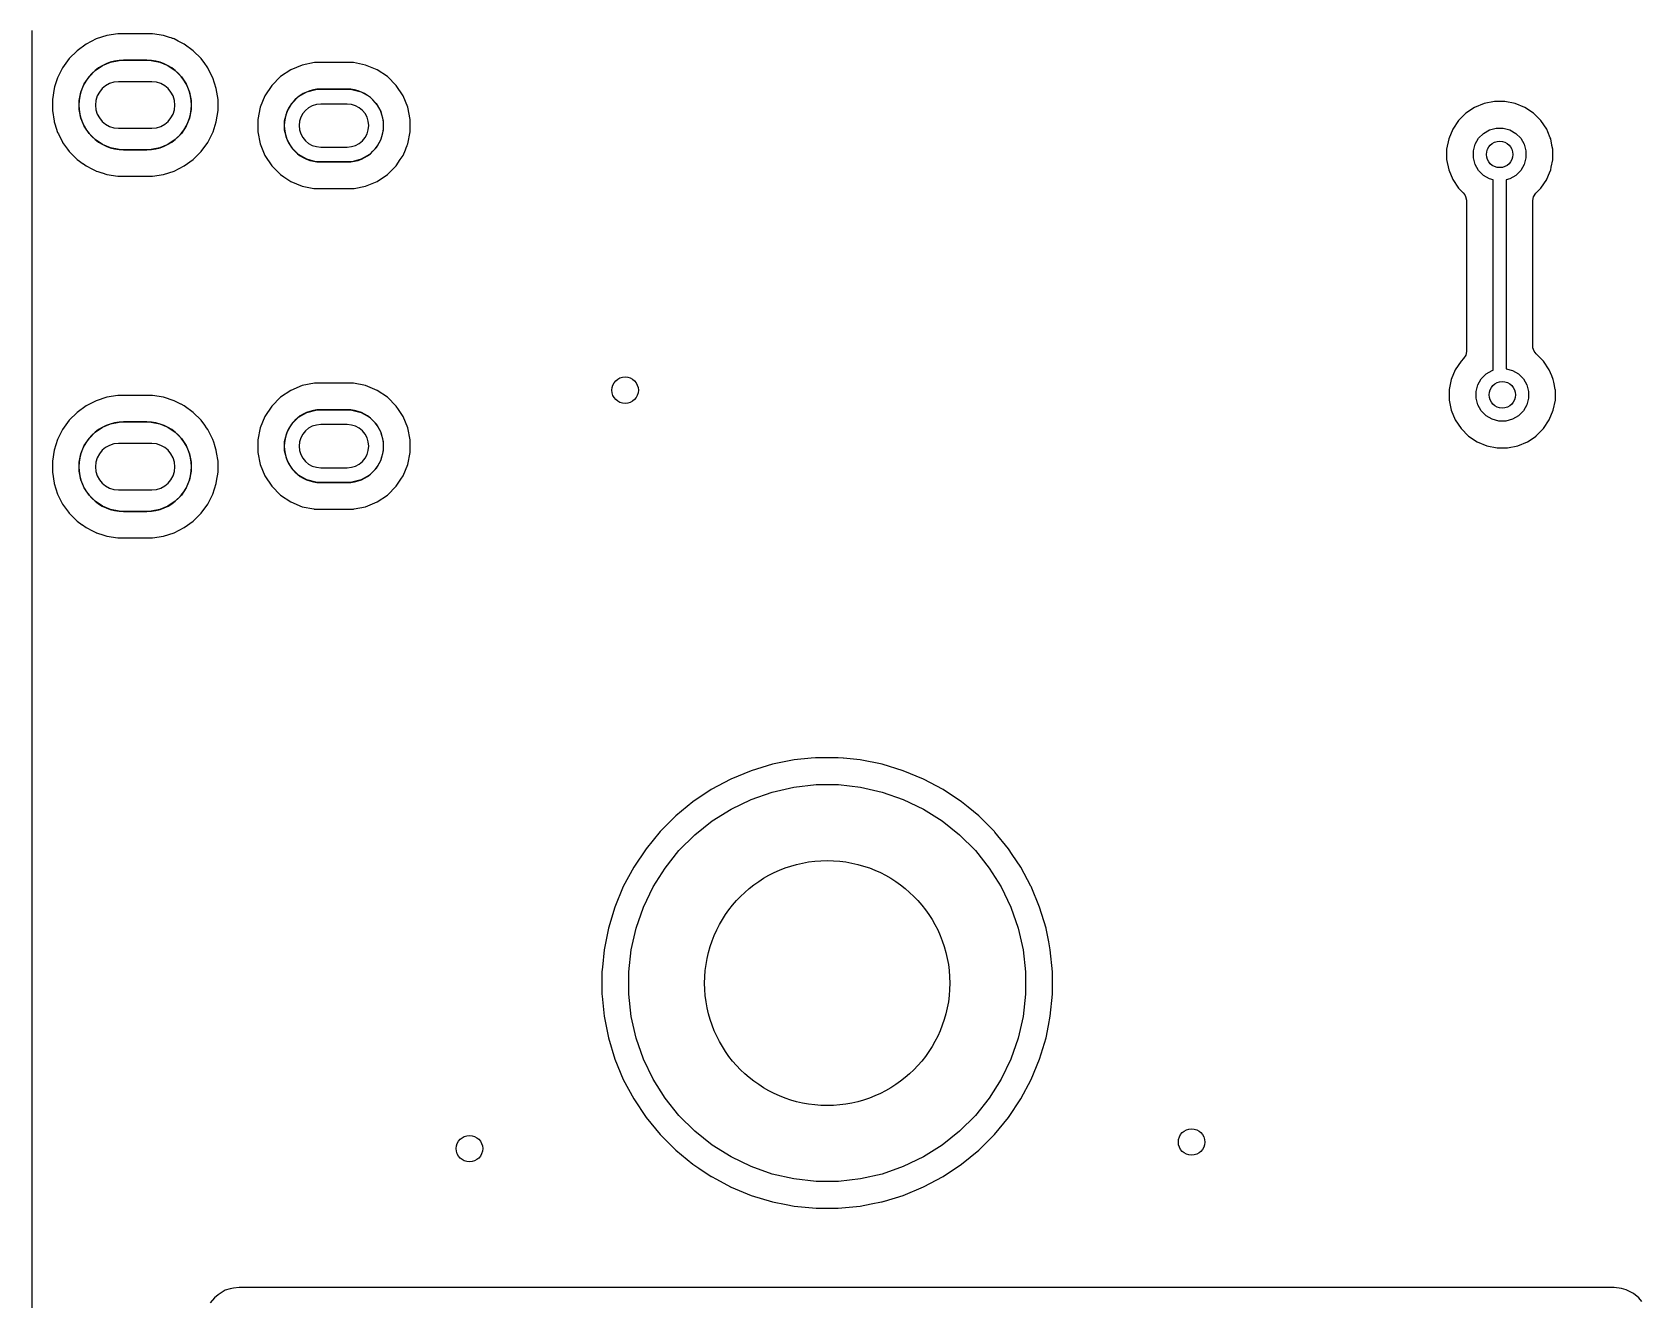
# Model space of a CAD drawing. Header units: inches. Extents: x 0.71 to 7.56, y -5.16 to -0.79.
# Drawn here: x 0.709 to 1.665, y -2.826 to -2.073 of the extents above; entities that cross this region are included whole.
import ezdxf

# ---------------------------------------------------------------- set-up
doc = ezdxf.new("R2010")
doc.units = ezdxf.units.IN
doc.header["$MEASUREMENT"] = 0
doc.layers.add('BLACK', color=250, linetype='CONTINUOUS')

msp = doc.modelspace()

# ---------------------------------------------------------------- linework, layer by layer
at = {"layer": 'BLACK', "linetype": 'CONTINUOUS'}
for p, q in [((0.70868, -2.11261), (0.70868, -2.0717)), ((0.75308, -2.07464), (0.74674, -2.0767)), ((0.75966, -2.0736), (0.75308, -2.07464)), ((0.75308, -2.07464), (0.75308, -2.07464)), ((0.75308, -2.07464), (0.75308, -2.07464)), ((0.7801, -2.0736), (0.75966, -2.0736)), ((0.75966, -2.0736), (0.75966, -2.0736)), ((0.75966, -2.0736), (0.75966, -2.0736)), ((0.78669, -2.07464), (0.7801, -2.0736)), ((0.7801, -2.0736), (0.7801, -2.0736)), ((0.7801, -2.0736), (0.7801, -2.0736)), ((0.7902, -2.07579), (0.78669, -2.07464)), ((0.73541, -2.08365), (0.7307, -2.08836)), ((0.7408, -2.07973), (0.73541, -2.08365)), ((0.73541, -2.08365), (0.73541, -2.08365)), ((0.74674, -2.0767), (0.7408, -2.07973)), ((0.74674, -2.0767), (0.74674, -2.0767)), ((0.74674, -2.0767), (0.74674, -2.0767)), ((0.74674, -2.0767), (0.74674, -2.0767)), ((0.79117, -2.0761), (0.7902, -2.07579)), ((0.79206, -2.07639), (0.79117, -2.0761)), ((0.79239, -2.0765), (0.79206, -2.07639)), ((0.79303, -2.0767), (0.79239, -2.0765)), ((0.79539, -2.07791), (0.79303, -2.0767)), ((0.79896, -2.07973), (0.79539, -2.07791)), ((0.79539, -2.07791), (0.79539, -2.07791)), ((0.79539, -2.07791), (0.79539, -2.07791)), ((0.80436, -2.08365), (0.79896, -2.07973)), ((0.79896, -2.07973), (0.79896, -2.07973)), ((0.79896, -2.07973), (0.79896, -2.07973)), ((0.80907, -2.08836), (0.80436, -2.08365)), ((0.80436, -2.08365), (0.80436, -2.08365)), ((0.80436, -2.08365), (0.80436, -2.08365)), ((0.80436, -2.08365), (0.80436, -2.08365)), ((0.72678, -2.09375), (0.72375, -2.09969)), ((0.73069, -2.08836), (0.72678, -2.09375)), ((0.7307, -2.08836), (0.73069, -2.08836)), ((0.74613, -2.0954), (0.75046, -2.09251)), ((0.75046, -2.09251), (0.75528, -2.09051)), ((0.75528, -2.09051), (0.76039, -2.0895)), ((0.76039, -2.0895), (0.76299, -2.08937)), ((0.76299, -2.08937), (0.77677, -2.08937)), ((0.77677, -2.08937), (0.76299, -2.08937)), ((0.77677, -2.08937), (0.77938, -2.0895)), ((0.77938, -2.0895), (0.78449, -2.09051)), ((0.78449, -2.09051), (0.7893, -2.09251)), ((0.7893, -2.09251), (0.79363, -2.0954)), ((0.81067, -2.09056), (0.80907, -2.08836)), ((0.80907, -2.08836), (0.80907, -2.08836)), ((0.80907, -2.08836), (0.80907, -2.08836)), ((0.81079, -2.09073), (0.81067, -2.09056)), ((0.81067, -2.09056), (0.81067, -2.09056)), ((0.81299, -2.09375), (0.81079, -2.09073)), ((0.81491, -2.09754), (0.81299, -2.09375)), ((0.8692, -2.09217), (0.86239, -2.09499)), ((0.87643, -2.09073), (0.8692, -2.09217)), ((0.8692, -2.09217), (0.8692, -2.09217)), ((0.89955, -2.09073), (0.87643, -2.09073)), ((0.87643, -2.09073), (0.87643, -2.09073)), ((0.87643, -2.09073), (0.87643, -2.09073)), ((0.90678, -2.09217), (0.89955, -2.09073)), ((0.89955, -2.09073), (0.89955, -2.09073)), ((0.89955, -2.09073), (0.89955, -2.09073)), ((0.91359, -2.09499), (0.90678, -2.09217)), ((0.90678, -2.09217), (0.90678, -2.09217)), ((0.72375, -2.09969), (0.72199, -2.10511)), ((0.72375, -2.09969), (0.72375, -2.09969)), ((0.72375, -2.09969), (0.72375, -2.09969)), ((0.73756, -2.10823), (0.73956, -2.10342)), ((0.73956, -2.10342), (0.74245, -2.09909)), ((0.74245, -2.09909), (0.74613, -2.0954)), ((0.79363, -2.0954), (0.79731, -2.09909)), ((0.79731, -2.09909), (0.80021, -2.10342)), ((0.80021, -2.10342), (0.8022, -2.10823)), ((0.81601, -2.09969), (0.81491, -2.09754)), ((0.81807, -2.10603), (0.81601, -2.09969)), ((0.85626, -2.09908), (0.85105, -2.10429)), ((0.86239, -2.09499), (0.85626, -2.09908)), ((0.85626, -2.09908), (0.85626, -2.09908)), ((0.85626, -2.09908), (0.85626, -2.09908)), ((0.86239, -2.09499), (0.86239, -2.09499)), ((0.91972, -2.09908), (0.91359, -2.09499)), ((0.91359, -2.09499), (0.91359, -2.09499)), ((0.91359, -2.09499), (0.91359, -2.09499)), ((0.92493, -2.10429), (0.91972, -2.09908)), ((0.91972, -2.09908), (0.91972, -2.09908)), ((0.91972, -2.09908), (0.91972, -2.09908)), ((0.70868, -2.32757), (0.70868, -2.11261)), ((0.72169, -2.10603), (0.72065, -2.11261)), ((0.72065, -2.11261), (0.72065, -2.11928)), ((0.72199, -2.10511), (0.72169, -2.10603)), ((0.73655, -2.11334), (0.73756, -2.10823)), ((0.73655, -2.11855), (0.73655, -2.11334)), ((0.8022, -2.10823), (0.80322, -2.11334)), ((0.80322, -2.11334), (0.80322, -2.11855)), ((0.81911, -2.11261), (0.81807, -2.10603)), ((0.81911, -2.11928), (0.81911, -2.11261)), ((0.84696, -2.11042), (0.84413, -2.11723)), ((0.85105, -2.10429), (0.84696, -2.11042)), ((0.84696, -2.11042), (0.84696, -2.11042)), ((0.85105, -2.10429), (0.85105, -2.10429)), ((0.85105, -2.10429), (0.85105, -2.10429)), ((0.86294, -2.11497), (0.86694, -2.11097)), ((0.86694, -2.11097), (0.87183, -2.10814)), ((0.87183, -2.10814), (0.87729, -2.10668)), ((0.87729, -2.10668), (0.88012, -2.1065)), ((0.88012, -2.1065), (0.89587, -2.1065)), ((0.89587, -2.1065), (0.88012, -2.1065)), ((0.89587, -2.1065), (0.89869, -2.10668)), ((0.89869, -2.10668), (0.90415, -2.10814)), ((0.90415, -2.10814), (0.90905, -2.11097)), ((0.90905, -2.11097), (0.91305, -2.11497)), ((0.92903, -2.11042), (0.92493, -2.10429)), ((0.92493, -2.10429), (0.92493, -2.10429)), ((0.92493, -2.10429), (0.92493, -2.10429)), ((0.93185, -2.11723), (0.92903, -2.11042)), ((0.92903, -2.11042), (0.92903, -2.11042)), ((0.92903, -2.11042), (0.92903, -2.11042)), ((0.92903, -2.11042), (0.92903, -2.11042)), ((1.5776, -2.11376), (1.57152, -2.11497)), ((1.58381, -2.11376), (1.5776, -2.11376)), ((1.5776, -2.11376), (1.5776, -2.11376)), ((1.5776, -2.11376), (1.5776, -2.11376)), ((1.5899, -2.11497), (1.58381, -2.11376)), ((1.58381, -2.11376), (1.58381, -2.11376)), ((1.58381, -2.11376), (1.58381, -2.11376)), ((0.72065, -2.11928), (0.72164, -2.12556)), ((0.73756, -2.12366), (0.73655, -2.11855)), ((0.80322, -2.11855), (0.8022, -2.12366)), ((0.81807, -2.12586), (0.81859, -2.12256)), ((0.81859, -2.12256), (0.81911, -2.11928)), ((0.84413, -2.11724), (0.8427, -2.12446)), ((0.84413, -2.11723), (0.84413, -2.11724)), ((0.85865, -2.12532), (0.86011, -2.11986)), ((0.86011, -2.11986), (0.86294, -2.11497)), ((0.91305, -2.11497), (0.91587, -2.11986)), ((0.91587, -2.11986), (0.91733, -2.12532)), ((0.93329, -2.12446), (0.93185, -2.11723)), ((1.56062, -2.1208), (1.55623, -2.12519)), ((1.56578, -2.11735), (1.56062, -2.1208)), ((1.56062, -2.1208), (1.56062, -2.1208)), ((1.56062, -2.1208), (1.56062, -2.1208)), ((1.57152, -2.11497), (1.56578, -2.11735)), ((1.56578, -2.11735), (1.56578, -2.11735)), ((1.56578, -2.11735), (1.56578, -2.11735)), ((1.57152, -2.11497), (1.57152, -2.11497)), ((1.59564, -2.11735), (1.5899, -2.11497)), ((1.5899, -2.11497), (1.5899, -2.11497)), ((1.6008, -2.1208), (1.59564, -2.11735)), ((1.59564, -2.11735), (1.59564, -2.11735)), ((1.59564, -2.11735), (1.59564, -2.11735)), ((1.59564, -2.11735), (1.59564, -2.11735)), ((1.59564, -2.11735), (1.59564, -2.11735)), ((1.60519, -2.12519), (1.6008, -2.1208)), ((1.6008, -2.1208), (1.6008, -2.1208)), ((1.6008, -2.1208), (1.6008, -2.1208)), ((0.72164, -2.12556), (0.72169, -2.12586)), ((0.72169, -2.12586), (0.72209, -2.12707)), ((0.72209, -2.12707), (0.72375, -2.1322)), ((0.72375, -2.1322), (0.72375, -2.1322)), ((0.72375, -2.1322), (0.72424, -2.13315)), ((0.73956, -2.12847), (0.73756, -2.12366)), ((0.74245, -2.1328), (0.73956, -2.12847)), ((0.74613, -2.13649), (0.74245, -2.1328)), ((0.79731, -2.1328), (0.79363, -2.13649)), ((0.80021, -2.12847), (0.79731, -2.1328)), ((0.8022, -2.12366), (0.80021, -2.12847)), ((0.81299, -2.13814), (0.81601, -2.1322)), ((0.81601, -2.1322), (0.81613, -2.13184)), ((0.81613, -2.13184), (0.81807, -2.12586)), ((0.8427, -2.12446), (0.8427, -2.12446)), ((0.8427, -2.12446), (0.8427, -2.13184)), ((0.8427, -2.13184), (0.8427, -2.13184)), ((0.8427, -2.13184), (0.8427, -2.13184)), ((0.8427, -2.13184), (0.84413, -2.13906)), ((0.85865, -2.13098), (0.85865, -2.12532)), ((0.86011, -2.13644), (0.85865, -2.13098)), ((0.91733, -2.13098), (0.91587, -2.13644)), ((0.91733, -2.12532), (0.91733, -2.13098)), ((0.93185, -2.13907), (0.93329, -2.13184)), ((0.93329, -2.13184), (0.93329, -2.12446)), ((1.55278, -2.13035), (1.5504, -2.13608)), ((1.55623, -2.12519), (1.55278, -2.13035)), ((1.55278, -2.13035), (1.55278, -2.13035)), ((1.55278, -2.13035), (1.55278, -2.13035)), ((1.55623, -2.12519), (1.55623, -2.12519)), ((1.55623, -2.12519), (1.55623, -2.12519)), ((1.56821, -2.13569), (1.57112, -2.13278)), ((1.57112, -2.13278), (1.57468, -2.13073)), ((1.57468, -2.13073), (1.57865, -2.12966)), ((1.57865, -2.12966), (1.58276, -2.12966)), ((1.58276, -2.12966), (1.58674, -2.13073)), ((1.58674, -2.13073), (1.5903, -2.13278)), ((1.5903, -2.13278), (1.5932, -2.13569)), ((1.60864, -2.13035), (1.60519, -2.12519)), ((1.60519, -2.12519), (1.60519, -2.12519)), ((1.60519, -2.12519), (1.60519, -2.12519)), ((1.60929, -2.13192), (1.60864, -2.13035)), ((1.60864, -2.13035), (1.60864, -2.13035)), ((1.61075, -2.13545), (1.60929, -2.13192)), ((0.72424, -2.13315), (0.72424, -2.13315)), ((0.72424, -2.13315), (0.72674, -2.13805)), ((0.72674, -2.13805), (0.72674, -2.13805)), ((0.72674, -2.13805), (0.72674, -2.13806)), ((0.72674, -2.13806), (0.72678, -2.13814)), ((0.72678, -2.13814), (0.7297, -2.14216)), ((0.7297, -2.14216), (0.73069, -2.14353)), ((0.75046, -2.13938), (0.74613, -2.13649)), ((0.75528, -2.14138), (0.75046, -2.13938)), ((0.76039, -2.14239), (0.75528, -2.14138)), ((0.76299, -2.14252), (0.76039, -2.14239)), ((0.77677, -2.14252), (0.76299, -2.14252)), ((0.76299, -2.14252), (0.77677, -2.14252)), ((0.77938, -2.14239), (0.77677, -2.14252)), ((0.78449, -2.14138), (0.77938, -2.14239)), ((0.7893, -2.13938), (0.78449, -2.14138)), ((0.79363, -2.13649), (0.7893, -2.13938)), ((0.80907, -2.14353), (0.81299, -2.13814)), ((0.84413, -2.13906), (0.84413, -2.13907)), ((0.84413, -2.13907), (0.84696, -2.14587)), ((0.86294, -2.14133), (0.86011, -2.13644)), ((0.86694, -2.14533), (0.86294, -2.14133)), ((0.91305, -2.14133), (0.90905, -2.14533)), ((0.91587, -2.13644), (0.91305, -2.14133)), ((0.92903, -2.14588), (0.93043, -2.14249)), ((0.93043, -2.14249), (0.93085, -2.14147)), ((0.93085, -2.14147), (0.93144, -2.14006)), ((0.93144, -2.14006), (0.93148, -2.13996)), ((0.93148, -2.13996), (0.93157, -2.13974)), ((0.93157, -2.13974), (0.93185, -2.13907)), ((1.5504, -2.13608), (1.54919, -2.14217)), ((1.54919, -2.14217), (1.54919, -2.14217)), ((1.54919, -2.14217), (1.54919, -2.14838)), ((1.5504, -2.13608), (1.5504, -2.13608)), ((1.5651, -2.14322), (1.56616, -2.13925)), ((1.56616, -2.13925), (1.56821, -2.13569)), ((1.5932, -2.13569), (1.59526, -2.13925)), ((1.59526, -2.13925), (1.59632, -2.14322)), ((1.61075, -2.13546), (1.61075, -2.13545)), ((1.61101, -2.13608), (1.61075, -2.13546)), ((1.61174, -2.13974), (1.61101, -2.13608)), ((1.61178, -2.13996), (1.61174, -2.13974)), ((1.61221, -2.14209), (1.61178, -2.13996)), ((1.61222, -2.14216), (1.61221, -2.14209)), ((1.61222, -2.14217), (1.61222, -2.14216)), ((1.61222, -2.14838), (1.61222, -2.14217)), ((1.61222, -2.14217), (1.61222, -2.14217)), ((0.73069, -2.14353), (0.73069, -2.14353)), ((0.73069, -2.14353), (0.7307, -2.14353)), ((0.7307, -2.14353), (0.73541, -2.14824)), ((0.73541, -2.14824), (0.73541, -2.14824)), ((0.73541, -2.14824), (0.73541, -2.14824)), ((0.73541, -2.14824), (0.73895, -2.15081)), ((0.73895, -2.15081), (0.73895, -2.15081)), ((0.73895, -2.15081), (0.73915, -2.15096)), ((0.73915, -2.15096), (0.7408, -2.15216)), ((0.79896, -2.15216), (0.80436, -2.14824)), ((0.80436, -2.14824), (0.80907, -2.14353)), ((0.84696, -2.14587), (0.84696, -2.14588)), ((0.84696, -2.14588), (0.85105, -2.152)), ((0.85105, -2.152), (0.85105, -2.152)), ((0.85105, -2.152), (0.85105, -2.152)), ((0.85105, -2.152), (0.85626, -2.15722)), ((0.87183, -2.14815), (0.86694, -2.14533)), ((0.87729, -2.14962), (0.87183, -2.14815)), ((0.88012, -2.1498), (0.87729, -2.14962)), ((0.89587, -2.1498), (0.88012, -2.1498)), ((0.88012, -2.1498), (0.89587, -2.1498)), ((0.89869, -2.14962), (0.89587, -2.1498)), ((0.90415, -2.14815), (0.89869, -2.14962)), ((0.90905, -2.14533), (0.90415, -2.14815)), ((0.91972, -2.15722), (0.92493, -2.152)), ((0.92493, -2.152), (0.92735, -2.14838)), ((0.92493, -2.152), (0.92493, -2.152)), ((0.92493, -2.152), (0.92493, -2.152)), ((0.92735, -2.14838), (0.92903, -2.14588)), ((1.54919, -2.14838), (1.54919, -2.14838)), ((1.54919, -2.14838), (1.54919, -2.14838)), ((1.54919, -2.14838), (1.5504, -2.15447)), ((1.5651, -2.14733), (1.5651, -2.14322)), ((1.56616, -2.1513), (1.5651, -2.14733)), ((1.56821, -2.15486), (1.56616, -2.1513)), ((1.59526, -2.1513), (1.5932, -2.15486)), ((1.59632, -2.14733), (1.59526, -2.1513)), ((1.59632, -2.14322), (1.59632, -2.14733)), ((1.61133, -2.15288), (1.6122, -2.14849)), ((1.6122, -2.14849), (1.61222, -2.14838)), ((0.7408, -2.15216), (0.74458, -2.15409)), ((0.74458, -2.15409), (0.74648, -2.15506)), ((0.74648, -2.15506), (0.74655, -2.15509)), ((0.74655, -2.15509), (0.74669, -2.15516)), ((0.74669, -2.15516), (0.74677, -2.1552)), ((0.74677, -2.1552), (0.74692, -2.15524)), ((0.74692, -2.15524), (0.74767, -2.15549)), ((0.74767, -2.15549), (0.74998, -2.15624)), ((0.74998, -2.15624), (0.74998, -2.15624)), ((0.74998, -2.15624), (0.75026, -2.15633)), ((0.75026, -2.15633), (0.75308, -2.15724)), ((0.75308, -2.15724), (0.75966, -2.15829)), ((0.75966, -2.15829), (0.75966, -2.15829)), ((0.75966, -2.15829), (0.7801, -2.15829)), ((0.7801, -2.15829), (0.78669, -2.15724)), ((0.7801, -2.15829), (0.7801, -2.15829)), ((0.78669, -2.15724), (0.78677, -2.15722)), ((0.78677, -2.15722), (0.79303, -2.15519)), ((0.79303, -2.15519), (0.79896, -2.15216)), ((0.85626, -2.15722), (0.85626, -2.15722)), ((0.85626, -2.15722), (0.85626, -2.15722)), ((0.85626, -2.15722), (0.85828, -2.15856)), ((0.85828, -2.15856), (0.86239, -2.16131)), ((0.86239, -2.16131), (0.86239, -2.16131)), ((0.86239, -2.16131), (0.86239, -2.16131)), ((0.86239, -2.16131), (0.86239, -2.16131)), ((0.86239, -2.16131), (0.8692, -2.16413)), ((0.90678, -2.16413), (0.91359, -2.16131)), ((0.91359, -2.16131), (0.91972, -2.15722)), ((0.91972, -2.15722), (0.91972, -2.15722)), ((0.91972, -2.15722), (0.91972, -2.15722)), ((0.91972, -2.15722), (0.91972, -2.15722)), ((1.5504, -2.15447), (1.5504, -2.15447)), ((1.5504, -2.15447), (1.55278, -2.1602)), ((1.55278, -2.1602), (1.55278, -2.1602)), ((1.55278, -2.1602), (1.55278, -2.1602)), ((1.55278, -2.1602), (1.55278, -2.1602)), ((1.55278, -2.1602), (1.55623, -2.16537)), ((1.57112, -2.15777), (1.56821, -2.15486)), ((1.57468, -2.15982), (1.57112, -2.15777)), ((1.57677, -2.16038), (1.57468, -2.15982)), ((1.57677, -2.2735), (1.57677, -2.16038)), ((1.58674, -2.15982), (1.58465, -2.16038)), ((1.58465, -2.16038), (1.58465, -2.27266)), ((1.5903, -2.15777), (1.58674, -2.15982)), ((1.5932, -2.15486), (1.5903, -2.15777)), ((1.60519, -2.16537), (1.60864, -2.1602)), ((1.60864, -2.1602), (1.60876, -2.15992)), ((1.60876, -2.15992), (1.61028, -2.15624)), ((1.61028, -2.15624), (1.61101, -2.15447)), ((1.61101, -2.15447), (1.61133, -2.15288)), ((0.8692, -2.16413), (0.87596, -2.16548)), ((0.87596, -2.16548), (0.87632, -2.16555)), ((0.87632, -2.16555), (0.8764, -2.16557)), ((0.8764, -2.16557), (0.87643, -2.16557)), ((0.87643, -2.16557), (0.89955, -2.16557)), ((0.89955, -2.16557), (0.89971, -2.16557)), ((0.89971, -2.16557), (0.90002, -2.16548)), ((0.90002, -2.16548), (0.90678, -2.16413)), ((1.55623, -2.16537), (1.55908, -2.16821)), ((1.55908, -2.16821), (1.55991, -2.16933)), ((1.55991, -2.16933), (1.56041, -2.17024)), ((1.56041, -2.17024), (1.561, -2.17258)), ((1.60061, -2.17149), (1.6009, -2.1705)), ((1.6009, -2.1705), (1.60213, -2.16842)), ((1.60213, -2.16842), (1.60519, -2.16537)), ((1.561, -2.17258), (1.561, -2.26217)), ((1.60041, -2.17286), (1.60061, -2.17149)), ((1.60041, -2.1955), (1.60041, -2.17286)), ((1.60041, -2.25941), (1.60041, -2.1955)), ((1.55928, -2.26662), (1.5578, -2.2681)), ((1.56051, -2.26454), (1.55928, -2.26662)), ((1.56081, -2.26355), (1.56051, -2.26454)), ((1.561, -2.26217), (1.56081, -2.26355)), ((1.60043, -2.25956), (1.60041, -2.25941)), ((1.60042, -2.25958), (1.60043, -2.25956)), ((1.60043, -2.2596), (1.60042, -2.25958)), ((1.60047, -2.26016), (1.60043, -2.2596)), ((1.60048, -2.2602), (1.60047, -2.26016)), ((1.60127, -2.2622), (1.60048, -2.2602)), ((1.60187, -2.26309), (1.60127, -2.2622)), ((1.60246, -2.26379), (1.60187, -2.26309)), ((1.60676, -2.2681), (1.60246, -2.26379)), ((1.55435, -2.27326), (1.55198, -2.279)), ((1.5578, -2.2681), (1.55435, -2.27326)), ((1.55435, -2.27326), (1.55435, -2.27326)), ((1.55435, -2.27326), (1.55435, -2.27326)), ((1.5578, -2.2681), (1.5578, -2.2681)), ((1.5578, -2.2681), (1.5578, -2.2681)), ((1.56979, -2.2786), (1.5727, -2.2757)), ((1.5727, -2.2757), (1.57626, -2.27364)), ((1.57626, -2.27364), (1.57677, -2.2735)), ((1.58465, -2.27266), (1.58831, -2.27364)), ((1.58831, -2.27364), (1.59187, -2.2757)), ((1.59187, -2.2757), (1.59478, -2.2786)), ((1.61021, -2.27326), (1.60676, -2.2681)), ((1.60676, -2.2681), (1.60676, -2.2681)), ((1.60676, -2.2681), (1.60676, -2.2681)), ((1.61169, -2.27683), (1.61021, -2.27326)), ((1.61021, -2.27326), (1.61021, -2.27326)), ((0.86239, -2.28554), (0.85626, -2.28963)), ((0.8692, -2.28272), (0.86239, -2.28554)), ((0.86239, -2.28554), (0.86239, -2.28554)), ((0.87643, -2.28128), (0.8692, -2.28272)), ((0.8692, -2.28272), (0.8692, -2.28272)), ((0.89955, -2.28128), (0.87643, -2.28128)), ((0.87643, -2.28128), (0.87643, -2.28128)), ((0.87643, -2.28128), (0.87643, -2.28128)), ((0.90678, -2.28272), (0.89955, -2.28128)), ((0.89955, -2.28128), (0.89955, -2.28128)), ((0.89955, -2.28128), (0.89955, -2.28128)), ((0.91359, -2.28554), (0.90678, -2.28272)), ((0.90678, -2.28272), (0.90678, -2.28272)), ((0.91972, -2.28963), (0.91359, -2.28554)), ((0.91359, -2.28554), (0.91359, -2.28554)), ((0.91359, -2.28554), (0.91359, -2.28554)), ((1.55198, -2.279), (1.55077, -2.28508)), ((1.55077, -2.28508), (1.55077, -2.28508)), ((1.55077, -2.28508), (1.55077, -2.29129)), ((1.55198, -2.279), (1.55198, -2.279)), ((1.56667, -2.28613), (1.56773, -2.28216)), ((1.56773, -2.28216), (1.56979, -2.2786)), ((1.59478, -2.2786), (1.59683, -2.28216)), ((1.59683, -2.28216), (1.5979, -2.28613)), ((1.61259, -2.279), (1.61169, -2.27683)), ((1.6129, -2.28058), (1.61259, -2.279)), ((1.61313, -2.28173), (1.6129, -2.28058)), ((1.61378, -2.285), (1.61313, -2.28173)), ((1.6138, -2.28508), (1.61378, -2.285)), ((1.6138, -2.29129), (1.6138, -2.28508)), ((1.6138, -2.28508), (1.6138, -2.28508)), ((1.6138, -2.28508), (1.6138, -2.28508)), ((0.7408, -2.29469), (0.73541, -2.29861)), ((0.74674, -2.29167), (0.7408, -2.29469)), ((0.75308, -2.28961), (0.74674, -2.29167)), ((0.74674, -2.29167), (0.74674, -2.29167)), ((0.74674, -2.29167), (0.74674, -2.29167)), ((0.74674, -2.29167), (0.74674, -2.29167)), ((0.75966, -2.28856), (0.75308, -2.28961)), ((0.75308, -2.28961), (0.75308, -2.28961)), ((0.75308, -2.28961), (0.75308, -2.28961)), ((0.7801, -2.28856), (0.75966, -2.28856)), ((0.75966, -2.28856), (0.75966, -2.28856)), ((0.75966, -2.28856), (0.75966, -2.28856)), ((0.78669, -2.28961), (0.7801, -2.28856)), ((0.7801, -2.28856), (0.7801, -2.28856)), ((0.7801, -2.28856), (0.7801, -2.28856)), ((0.79303, -2.29167), (0.78669, -2.28961)), ((0.78669, -2.28961), (0.78669, -2.28961)), ((0.79697, -2.29368), (0.79303, -2.29167)), ((0.79303, -2.29167), (0.79303, -2.29167)), ((0.79303, -2.29167), (0.79303, -2.29167)), ((0.79711, -2.29375), (0.79697, -2.29368)), ((0.79896, -2.29469), (0.79711, -2.29375)), ((0.80436, -2.29861), (0.79896, -2.29469)), ((0.79896, -2.29469), (0.79896, -2.29469)), ((0.79896, -2.29469), (0.79896, -2.29469)), ((0.85105, -2.29485), (0.84696, -2.30098)), ((0.85626, -2.28963), (0.85105, -2.29485)), ((0.85105, -2.29485), (0.85105, -2.29485)), ((0.85626, -2.28963), (0.85626, -2.28963)), ((0.85626, -2.28963), (0.85626, -2.28963)), ((0.92493, -2.29485), (0.91972, -2.28963)), ((0.91972, -2.28963), (0.91972, -2.28963)), ((0.91972, -2.28963), (0.91972, -2.28963)), ((0.92628, -2.29686), (0.92493, -2.29485)), ((0.92493, -2.29485), (0.92493, -2.29485)), ((0.92493, -2.29485), (0.92493, -2.29485)), ((1.55077, -2.29129), (1.55077, -2.29129)), ((1.55077, -2.29129), (1.55077, -2.29129)), ((1.55077, -2.29129), (1.55198, -2.29738)), ((1.56667, -2.29024), (1.56667, -2.28613)), ((1.56773, -2.29422), (1.56667, -2.29024)), ((1.56979, -2.29778), (1.56773, -2.29422)), ((1.59683, -2.29422), (1.59478, -2.29778)), ((1.5979, -2.29024), (1.59683, -2.29422)), ((1.5979, -2.28613), (1.5979, -2.29024)), ((1.61259, -2.29738), (1.6138, -2.29129)), ((0.73069, -2.30332), (0.72678, -2.30871)), ((0.7307, -2.30332), (0.73069, -2.30332)), ((0.73541, -2.29861), (0.7307, -2.30332)), ((0.73541, -2.29861), (0.73541, -2.29861)), ((0.75528, -2.30547), (0.76039, -2.30446)), ((0.76039, -2.30446), (0.76299, -2.30433)), ((0.76299, -2.30433), (0.77677, -2.30433)), ((0.77677, -2.30433), (0.76299, -2.30433)), ((0.77677, -2.30433), (0.77938, -2.30446)), ((0.77938, -2.30446), (0.78449, -2.30547)), ((0.80907, -2.30332), (0.80436, -2.29861)), ((0.80436, -2.29861), (0.80436, -2.29861)), ((0.80436, -2.29861), (0.80436, -2.29861)), ((0.80436, -2.29861), (0.80436, -2.29861)), ((0.81123, -2.3063), (0.80907, -2.30332)), ((0.80907, -2.30332), (0.80907, -2.30332)), ((0.80907, -2.30332), (0.80907, -2.30332)), ((0.80907, -2.30332), (0.80907, -2.30332)), ((0.84696, -2.30098), (0.84413, -2.30779)), ((0.84696, -2.30098), (0.84696, -2.30098)), ((0.86294, -2.30552), (0.86694, -2.30152)), ((0.86694, -2.30152), (0.87183, -2.2987)), ((0.87183, -2.2987), (0.87729, -2.29723)), ((0.87729, -2.29723), (0.88012, -2.29705)), ((0.88012, -2.29705), (0.89587, -2.29705)), ((0.89587, -2.29705), (0.88012, -2.29705)), ((0.89587, -2.29705), (0.89869, -2.29723)), ((0.89869, -2.29723), (0.90415, -2.2987)), ((0.90415, -2.2987), (0.90905, -2.30152)), ((0.90905, -2.30152), (0.91305, -2.30552)), ((0.92903, -2.30097), (0.92628, -2.29686)), ((0.92903, -2.30098), (0.92903, -2.30097)), ((0.92903, -2.30097), (0.92903, -2.30097)), ((0.93185, -2.30779), (0.92903, -2.30098)), ((0.92903, -2.30098), (0.92903, -2.30098)), ((1.55198, -2.29738), (1.55198, -2.29738)), ((1.55198, -2.29738), (1.55435, -2.30312)), ((1.55435, -2.30312), (1.55435, -2.30312)), ((1.55435, -2.30312), (1.55435, -2.30312)), ((1.55435, -2.30312), (1.5578, -2.30828)), ((1.5727, -2.30068), (1.56979, -2.29778)), ((1.57626, -2.30274), (1.5727, -2.30068)), ((1.58023, -2.3038), (1.57626, -2.30274)), ((1.58434, -2.3038), (1.58023, -2.3038)), ((1.58831, -2.30274), (1.58434, -2.3038)), ((1.59187, -2.30068), (1.58831, -2.30274)), ((1.59478, -2.29778), (1.59187, -2.30068)), ((1.60676, -2.30828), (1.61021, -2.30312)), ((1.61021, -2.30312), (1.61259, -2.29738)), ((0.72375, -2.31465), (0.72169, -2.32099)), ((0.72678, -2.30871), (0.72375, -2.31465)), ((0.72375, -2.31465), (0.72375, -2.31465)), ((0.72375, -2.31465), (0.72375, -2.31465)), ((0.73956, -2.31838), (0.74245, -2.31405)), ((0.74245, -2.31405), (0.74613, -2.31036)), ((0.74613, -2.31036), (0.75046, -2.30747)), ((0.75046, -2.30747), (0.75528, -2.30547)), ((0.78449, -2.30547), (0.7893, -2.30747)), ((0.7893, -2.30747), (0.79363, -2.31036)), ((0.79363, -2.31036), (0.79731, -2.31405)), ((0.79731, -2.31405), (0.80021, -2.31838)), ((0.81231, -2.30779), (0.81123, -2.3063)), ((0.81299, -2.30871), (0.81231, -2.30779)), ((0.81231, -2.30779), (0.81231, -2.30779)), ((0.81231, -2.30779), (0.81231, -2.30779)), ((0.81601, -2.31465), (0.81299, -2.30871)), ((0.81299, -2.30871), (0.81299, -2.30871)), ((0.81654, -2.31628), (0.81601, -2.31465)), ((0.81601, -2.31465), (0.81601, -2.31465)), ((0.84413, -2.30779), (0.8427, -2.31501)), ((0.84413, -2.30779), (0.84413, -2.30779)), ((0.85865, -2.31587), (0.86011, -2.31041)), ((0.86011, -2.31041), (0.86294, -2.30552)), ((0.91305, -2.30552), (0.91587, -2.31041)), ((0.91587, -2.31041), (0.91733, -2.31587)), ((0.93329, -2.31502), (0.93185, -2.30779)), ((1.5578, -2.30828), (1.5578, -2.30828)), ((1.5578, -2.30828), (1.5578, -2.30828)), ((1.5578, -2.30828), (1.56219, -2.31267)), ((1.56219, -2.31267), (1.56219, -2.31267)), ((1.56219, -2.31267), (1.56219, -2.31267)), ((1.56219, -2.31267), (1.56735, -2.31612)), ((1.59721, -2.31612), (1.60237, -2.31267)), ((1.60237, -2.31267), (1.6024, -2.31264)), ((1.60237, -2.31267), (1.60237, -2.31267)), ((1.6024, -2.31264), (1.60676, -2.30828)), ((1.60676, -2.30828), (1.60676, -2.30828)), ((0.72169, -2.32099), (0.72065, -2.32757)), ((0.72169, -2.32099), (0.72169, -2.32099)), ((0.72169, -2.32099), (0.72169, -2.32099)), ((0.73655, -2.3283), (0.73756, -2.32319)), ((0.73756, -2.32319), (0.73956, -2.31838)), ((0.80021, -2.31838), (0.8022, -2.32319)), ((0.8022, -2.32319), (0.80322, -2.3283)), ((0.8172, -2.3183), (0.81654, -2.31628)), ((0.8172, -2.3183), (0.8172, -2.3183)), ((0.81726, -2.31849), (0.8172, -2.3183)), ((0.81807, -2.32099), (0.81726, -2.31849)), ((0.81829, -2.32239), (0.81807, -2.32099)), ((0.81911, -2.32757), (0.81829, -2.32239)), ((0.8427, -2.31501), (0.8427, -2.31501)), ((0.8427, -2.31501), (0.8427, -2.32239)), ((0.8427, -2.32239), (0.8427, -2.32239)), ((0.8427, -2.32239), (0.8427, -2.32239)), ((0.8427, -2.32239), (0.84413, -2.32962)), ((0.85865, -2.32153), (0.85865, -2.31587)), ((0.86011, -2.32699), (0.85865, -2.32153)), ((0.91733, -2.32153), (0.91587, -2.32699)), ((0.91733, -2.31587), (0.91733, -2.32153)), ((0.93185, -2.32962), (0.93326, -2.32254)), ((0.93326, -2.32254), (0.93329, -2.32239)), ((0.93329, -2.32239), (0.93329, -2.31502)), ((1.56735, -2.31612), (1.56736, -2.31612)), ((1.56736, -2.31612), (1.57309, -2.31849)), ((1.57309, -2.31849), (1.57309, -2.31849)), ((1.57309, -2.31849), (1.57918, -2.3197)), ((1.57918, -2.3197), (1.57918, -2.3197)), ((1.57918, -2.3197), (1.57918, -2.3197)), ((1.57918, -2.3197), (1.58539, -2.3197)), ((1.58539, -2.3197), (1.59148, -2.31849)), ((1.58539, -2.3197), (1.58539, -2.3197)), ((1.59148, -2.31849), (1.59721, -2.31612)), ((0.70868, -2.49325), (0.70868, -2.32757)), ((0.72065, -2.32757), (0.72065, -2.33424)), ((0.73655, -2.33351), (0.73655, -2.3283)), ((0.73756, -2.33862), (0.73655, -2.33351)), ((0.80322, -2.33351), (0.8022, -2.33862)), ((0.80322, -2.3283), (0.80322, -2.33351)), ((0.81911, -2.33424), (0.81911, -2.32757)), ((0.84413, -2.32962), (0.84413, -2.32962)), ((0.84413, -2.32962), (0.84696, -2.33643)), ((0.86294, -2.33188), (0.86011, -2.32699)), ((0.86694, -2.33588), (0.86294, -2.33188)), ((0.91305, -2.33188), (0.90905, -2.33588)), ((0.91587, -2.32699), (0.91305, -2.33188)), ((0.92903, -2.33643), (0.93185, -2.32962)), ((0.72065, -2.33424), (0.72167, -2.34069)), ((0.72167, -2.34069), (0.72169, -2.34082)), ((0.72169, -2.34082), (0.72375, -2.34716)), ((0.73956, -2.34343), (0.73756, -2.33862)), ((0.8022, -2.33862), (0.80021, -2.34343)), ((0.81601, -2.34716), (0.81807, -2.34082)), ((0.81807, -2.34082), (0.81828, -2.33953)), ((0.81828, -2.33953), (0.81911, -2.33424)), ((0.84696, -2.33643), (0.84696, -2.33643)), ((0.84696, -2.33643), (0.85105, -2.34256)), ((0.85105, -2.34256), (0.85105, -2.34256)), ((0.85105, -2.34256), (0.85105, -2.34256)), ((0.85105, -2.34256), (0.85626, -2.34777)), ((0.87183, -2.33871), (0.86694, -2.33588)), ((0.87729, -2.34017), (0.87183, -2.33871)), ((0.88012, -2.34035), (0.87729, -2.34017)), ((0.89587, -2.34035), (0.88012, -2.34035)), ((0.88012, -2.34035), (0.89587, -2.34035)), ((0.89869, -2.34017), (0.89587, -2.34035)), ((0.90415, -2.33871), (0.89869, -2.34017)), ((0.90905, -2.33588), (0.90415, -2.33871)), ((0.91972, -2.34777), (0.92493, -2.34256)), ((0.92493, -2.34256), (0.9278, -2.33827)), ((0.9278, -2.33827), (0.92903, -2.33643)), ((0.92903, -2.33643), (0.92903, -2.33643)), ((0.92903, -2.33643), (0.92903, -2.33643)), ((0.72375, -2.34716), (0.72375, -2.34716)), ((0.72375, -2.34716), (0.72375, -2.34716)), ((0.72375, -2.34716), (0.72678, -2.3531)), ((0.74245, -2.34776), (0.73956, -2.34343)), ((0.74613, -2.35145), (0.74245, -2.34776)), ((0.75046, -2.35434), (0.74613, -2.35145)), ((0.79363, -2.35145), (0.7893, -2.35434)), ((0.79731, -2.34776), (0.79363, -2.35145)), ((0.80021, -2.34343), (0.79731, -2.34776)), ((0.81299, -2.3531), (0.81601, -2.34716)), ((0.85626, -2.34777), (0.85626, -2.34777)), ((0.85626, -2.34777), (0.85626, -2.34777)), ((0.85626, -2.34777), (0.86239, -2.35186)), ((0.86239, -2.35186), (0.86239, -2.35186)), ((0.86239, -2.35186), (0.86239, -2.35186)), ((0.86239, -2.35186), (0.86239, -2.35186)), ((0.86239, -2.35186), (0.8692, -2.35468)), ((0.90678, -2.35468), (0.91359, -2.35186)), ((0.91359, -2.35186), (0.91972, -2.34777)), ((0.72678, -2.3531), (0.73032, -2.35797)), ((0.73032, -2.35797), (0.73069, -2.35849)), ((0.73069, -2.35849), (0.73069, -2.35849)), ((0.73069, -2.35849), (0.7307, -2.35849)), ((0.7307, -2.35849), (0.73541, -2.3632)), ((0.75528, -2.35634), (0.75046, -2.35434)), ((0.76039, -2.35735), (0.75528, -2.35634)), ((0.76299, -2.35748), (0.76039, -2.35735)), ((0.77677, -2.35748), (0.76299, -2.35748)), ((0.76299, -2.35748), (0.77677, -2.35748)), ((0.77938, -2.35735), (0.77677, -2.35748)), ((0.78449, -2.35634), (0.77938, -2.35735)), ((0.7893, -2.35434), (0.78449, -2.35634)), ((0.80436, -2.3632), (0.80907, -2.35849)), ((0.80907, -2.35849), (0.81299, -2.3531)), ((0.8692, -2.35468), (0.87596, -2.35603)), ((0.87596, -2.35603), (0.87632, -2.3561)), ((0.87632, -2.3561), (0.8764, -2.35612)), ((0.8764, -2.35612), (0.87643, -2.35612)), ((0.87643, -2.35612), (0.89955, -2.35612)), ((0.89955, -2.35612), (0.89971, -2.35612)), ((0.89971, -2.35612), (0.90002, -2.35603)), ((0.90002, -2.35603), (0.90678, -2.35468)), ((0.73541, -2.3632), (0.73541, -2.3632)), ((0.73541, -2.3632), (0.73541, -2.3632)), ((0.73541, -2.3632), (0.7384, -2.36537)), ((0.7384, -2.36537), (0.7384, -2.36537)), ((0.7384, -2.36537), (0.73858, -2.36551)), ((0.73858, -2.36551), (0.7408, -2.36712)), ((0.7408, -2.36712), (0.74458, -2.36905)), ((0.74458, -2.36905), (0.74648, -2.37002)), ((0.74648, -2.37002), (0.74655, -2.37005)), ((0.74655, -2.37005), (0.74669, -2.37012)), ((0.74669, -2.37012), (0.74677, -2.37016)), ((0.74677, -2.37016), (0.74692, -2.3702)), ((0.74692, -2.3702), (0.74812, -2.3706)), ((0.74812, -2.3706), (0.75014, -2.37125)), ((0.75014, -2.37125), (0.75014, -2.37125)), ((0.75014, -2.37125), (0.75014, -2.37125)), ((0.75014, -2.37125), (0.75308, -2.37221)), ((0.78669, -2.37221), (0.79303, -2.37015)), ((0.79303, -2.37015), (0.79896, -2.36712)), ((0.79896, -2.36712), (0.80436, -2.3632)), ((0.75308, -2.37221), (0.75966, -2.37325)), ((0.75966, -2.37325), (0.75966, -2.37325)), ((0.75966, -2.37325), (0.7801, -2.37325)), ((0.7801, -2.37325), (0.78669, -2.37221)), ((0.7801, -2.37325), (0.7801, -2.37325)), ((0.70868, -2.63122), (0.70868, -2.49325)), ((1.16143, -2.50521), (1.14853, -2.50777)), ((1.16144, -2.50521), (1.16143, -2.50521)), ((1.16143, -2.50521), (1.16143, -2.50521)), ((1.17157, -2.50421), (1.16144, -2.50521)), ((1.17408, -2.50396), (1.17157, -2.50421)), ((1.17157, -2.50421), (1.17157, -2.50421)), ((1.17453, -2.50392), (1.17408, -2.50396)), ((1.18768, -2.50392), (1.17453, -2.50392)), ((1.17453, -2.50392), (1.17453, -2.50392)), ((1.19063, -2.50421), (1.18768, -2.50392)), ((1.18768, -2.50392), (1.18768, -2.50392)), ((1.19087, -2.50423), (1.19063, -2.50421)), ((1.20077, -2.50521), (1.19087, -2.50423)), ((1.21367, -2.50777), (1.20077, -2.50521)), ((1.20077, -2.50521), (1.20077, -2.50521)), ((1.20077, -2.50521), (1.20077, -2.50521)), ((1.13595, -2.51159), (1.12382, -2.51661)), ((1.14853, -2.50777), (1.13595, -2.51159)), ((1.14853, -2.50777), (1.14853, -2.50777)), ((1.22626, -2.51159), (1.21367, -2.50777)), ((1.21367, -2.50777), (1.21367, -2.50777)), ((1.23838, -2.51661), (1.22626, -2.51159)), ((1.11219, -2.52283), (1.10126, -2.53013)), ((1.12379, -2.51663), (1.11219, -2.52283)), ((1.11219, -2.52283), (1.11219, -2.52283)), ((1.11219, -2.52283), (1.11219, -2.52283)), ((1.1238, -2.51662), (1.12379, -2.51663)), ((1.12382, -2.51661), (1.1238, -2.51662)), ((1.1359, -2.52868), (1.14841, -2.5243)), ((1.14841, -2.5243), (1.16132, -2.52135)), ((1.16132, -2.52135), (1.17448, -2.51987)), ((1.17448, -2.51987), (1.18772, -2.51987)), ((1.18772, -2.51987), (1.20089, -2.52135)), ((1.20089, -2.52135), (1.2138, -2.5243)), ((1.2138, -2.5243), (1.2263, -2.52868)), ((1.23841, -2.51662), (1.23838, -2.51661)), ((1.23841, -2.51663), (1.23841, -2.51662)), ((1.25001, -2.52283), (1.23841, -2.51663)), ((1.23841, -2.51663), (1.23841, -2.51663)), ((1.23841, -2.51663), (1.23841, -2.51663)), ((1.23841, -2.51663), (1.23841, -2.51663)), ((1.26095, -2.53013), (1.25001, -2.52283)), ((1.25001, -2.52283), (1.25001, -2.52283)), ((1.25001, -2.52283), (1.25001, -2.52283)), ((1.25001, -2.52283), (1.25001, -2.52283)), ((1.25001, -2.52283), (1.25001, -2.52283)), ((1.25001, -2.52283), (1.25001, -2.52283)), ((1.25001, -2.52283), (1.25001, -2.52283)), ((1.10125, -2.53013), (1.09109, -2.53848)), ((1.10126, -2.53013), (1.10125, -2.53013)), ((1.10125, -2.53013), (1.10125, -2.53013)), ((1.11276, -2.54147), (1.12397, -2.53442)), ((1.12397, -2.53442), (1.1359, -2.52868)), ((1.2263, -2.52868), (1.23823, -2.53442)), ((1.23823, -2.53442), (1.24945, -2.54147)), ((1.26096, -2.53014), (1.26095, -2.53013)), ((1.26095, -2.53013), (1.26095, -2.53013)), ((1.261, -2.53018), (1.26096, -2.53014)), ((1.26481, -2.5333), (1.261, -2.53018)), ((1.27112, -2.53848), (1.26481, -2.5333)), ((1.09109, -2.53848), (1.08179, -2.54778)), ((1.1024, -2.54973), (1.11276, -2.54147)), ((1.24945, -2.54147), (1.2598, -2.54973)), ((1.28042, -2.54778), (1.27112, -2.53848)), ((1.08179, -2.54778), (1.07344, -2.55795)), ((1.09303, -2.55909), (1.1024, -2.54973)), ((1.2598, -2.54973), (1.26917, -2.55909)), ((1.28044, -2.5478), (1.28042, -2.54778)), ((1.28065, -2.54806), (1.28044, -2.5478)), ((1.28044, -2.5478), (1.28044, -2.5478)), ((1.28876, -2.55795), (1.28065, -2.54806)), ((1.07344, -2.55795), (1.06613, -2.56889)), ((1.07344, -2.55795), (1.07344, -2.55795)), ((1.07344, -2.55795), (1.07344, -2.55795)), ((1.08478, -2.56945), (1.09303, -2.55909)), ((1.26917, -2.55909), (1.27743, -2.56945)), ((1.29111, -2.56146), (1.28876, -2.55795)), ((1.29607, -2.56889), (1.29111, -2.56146)), ((1.06613, -2.56889), (1.05993, -2.58049)), ((1.06613, -2.56889), (1.06613, -2.56889)), ((1.06613, -2.56889), (1.06613, -2.56889)), ((1.07773, -2.58066), (1.08478, -2.56945)), ((1.27743, -2.56945), (1.28448, -2.58066)), ((1.29609, -2.56891), (1.29607, -2.56889)), ((1.2961, -2.56894), (1.29609, -2.56891)), ((1.30209, -2.58015), (1.2961, -2.56894)), ((1.05992, -2.58051), (1.0549, -2.59264)), ((1.05993, -2.58049), (1.05992, -2.58051)), ((1.05993, -2.58049), (1.05993, -2.58049)), ((1.07198, -2.5926), (1.07773, -2.58066)), ((1.28448, -2.58066), (1.29022, -2.5926)), ((1.30227, -2.58049), (1.30209, -2.58015)), ((1.30731, -2.59264), (1.30227, -2.58049)), ((1.0549, -2.59264), (1.05108, -2.60523)), ((1.06761, -2.6051), (1.07198, -2.5926)), ((1.29022, -2.5926), (1.2946, -2.6051)), ((1.31112, -2.60523), (1.30731, -2.59264)), ((1.05108, -2.60523), (1.04851, -2.61813)), ((1.05108, -2.60523), (1.05108, -2.60523)), ((1.06466, -2.61801), (1.06761, -2.6051)), ((1.2946, -2.6051), (1.29754, -2.61801)), ((1.31113, -2.60523), (1.31112, -2.60523)), ((1.31112, -2.60523), (1.31112, -2.60523)), ((1.31112, -2.60523), (1.31112, -2.60523)), ((1.31112, -2.60523), (1.31112, -2.60523)), ((1.31113, -2.60525), (1.31113, -2.60523)), ((1.31114, -2.6053), (1.31113, -2.60525)), ((1.31273, -2.61332), (1.31114, -2.6053)), ((1.04851, -2.61813), (1.04752, -2.62827)), ((1.04851, -2.61813), (1.04851, -2.61813)), ((1.04851, -2.61813), (1.04851, -2.61813)), ((1.06318, -2.63117), (1.06466, -2.61801)), ((1.29754, -2.61801), (1.29903, -2.63117)), ((1.31369, -2.61813), (1.31273, -2.61332)), ((1.31498, -2.63122), (1.31369, -2.61813)), ((1.04752, -2.62827), (1.04722, -2.63122)), ((0.70868, -4.88157), (0.70868, -2.63122)), ((1.04722, -2.63122), (1.04722, -2.64437)), ((1.06318, -2.64442), (1.06318, -2.63117)), ((1.29903, -2.63117), (1.29903, -2.64442)), ((1.31498, -2.64437), (1.31498, -2.63122)), ((1.04722, -2.64437), (1.04734, -2.64557)), ((1.04734, -2.64557), (1.04851, -2.65746)), ((1.06466, -2.65758), (1.06318, -2.64442)), ((1.29903, -2.64442), (1.29754, -2.65758)), ((1.31369, -2.65746), (1.31498, -2.64437)), ((1.04851, -2.65746), (1.04851, -2.65746)), ((1.04851, -2.65746), (1.04851, -2.65746)), ((1.04851, -2.65746), (1.05108, -2.67036)), ((1.06761, -2.67049), (1.06466, -2.65758)), ((1.29754, -2.65758), (1.2946, -2.67049)), ((1.31258, -2.66304), (1.31369, -2.65746)), ((1.31112, -2.67036), (1.31258, -2.66304)), ((1.05108, -2.67036), (1.05108, -2.67036)), ((1.05108, -2.67036), (1.0549, -2.68295)), ((1.07198, -2.68299), (1.06761, -2.67049)), ((1.2946, -2.67049), (1.29022, -2.68299)), ((1.30731, -2.68295), (1.31112, -2.67036)), ((1.31112, -2.67036), (1.31112, -2.67036)), ((1.31112, -2.67036), (1.31112, -2.67036)), ((1.0549, -2.68295), (1.05992, -2.69508)), ((1.07773, -2.69493), (1.07198, -2.68299)), ((1.29022, -2.68299), (1.28448, -2.69493)), ((1.30227, -2.6951), (1.30731, -2.68295)), ((1.05992, -2.69508), (1.05993, -2.6951)), ((1.05993, -2.6951), (1.05993, -2.6951)), ((1.05993, -2.6951), (1.05993, -2.6951)), ((1.05993, -2.6951), (1.05993, -2.6951)), ((1.05993, -2.6951), (1.06613, -2.7067)), ((1.08478, -2.70614), (1.07773, -2.69493)), ((1.28448, -2.69493), (1.27743, -2.70614)), ((1.29607, -2.70671), (1.30227, -2.6951)), ((1.06613, -2.7067), (1.06613, -2.70671)), ((1.06613, -2.70671), (1.07344, -2.71764)), ((1.09303, -2.7165), (1.08478, -2.70614)), ((1.27743, -2.70614), (1.26917, -2.7165)), ((1.28876, -2.71764), (1.29607, -2.70671)), ((1.07344, -2.71764), (1.07344, -2.71764)), ((1.07344, -2.71764), (1.07344, -2.71764)), ((1.07344, -2.71764), (1.07344, -2.71764)), ((1.07344, -2.71764), (1.08179, -2.72781)), ((1.1024, -2.72586), (1.09303, -2.7165)), ((1.11276, -2.73412), (1.1024, -2.72586)), ((1.2598, -2.72586), (1.24945, -2.73412)), ((1.26917, -2.7165), (1.2598, -2.72586)), ((1.28042, -2.72781), (1.28876, -2.71764)), ((1.08179, -2.72781), (1.09109, -2.73711)), ((1.12397, -2.74117), (1.11276, -2.73412)), ((1.24945, -2.73412), (1.23823, -2.74117)), ((1.27112, -2.73711), (1.28042, -2.72781)), ((1.09109, -2.73711), (1.09109, -2.73711)), ((1.09109, -2.73711), (1.09111, -2.73713)), ((1.09111, -2.73713), (1.10126, -2.74546)), ((1.1359, -2.74691), (1.12397, -2.74117)), ((1.23823, -2.74117), (1.2263, -2.74691)), ((1.26095, -2.74546), (1.27112, -2.73711)), ((1.10126, -2.74546), (1.10482, -2.74784)), ((1.10482, -2.74784), (1.11219, -2.75276)), ((1.11219, -2.75276), (1.11222, -2.75278)), ((1.11222, -2.75278), (1.11225, -2.7528)), ((1.11225, -2.7528), (1.11525, -2.7544)), ((1.11525, -2.7544), (1.12358, -2.75885)), ((1.14841, -2.75129), (1.1359, -2.74691)), ((1.16132, -2.75424), (1.14841, -2.75129)), ((1.17448, -2.75572), (1.16132, -2.75424)), ((1.20089, -2.75424), (1.18772, -2.75572)), ((1.2138, -2.75129), (1.20089, -2.75424)), ((1.2263, -2.74691), (1.2138, -2.75129)), ((1.23841, -2.75897), (1.25001, -2.75276)), ((1.25001, -2.75276), (1.26095, -2.74546)), ((1.12358, -2.75885), (1.12362, -2.75888)), ((1.12362, -2.75888), (1.12379, -2.75897)), ((1.12379, -2.75897), (1.12393, -2.75904)), ((1.12393, -2.75904), (1.12413, -2.7591)), ((1.12413, -2.7591), (1.13595, -2.764)), ((1.13595, -2.764), (1.14853, -2.76782)), ((1.18772, -2.75572), (1.17448, -2.75572)), ((1.21518, -2.76736), (1.22626, -2.764)), ((1.22626, -2.764), (1.23841, -2.75897)), ((1.14853, -2.76782), (1.14853, -2.76782)), ((1.14853, -2.76782), (1.14853, -2.76782)), ((1.14853, -2.76782), (1.14853, -2.76782)), ((1.14853, -2.76782), (1.14854, -2.76782)), ((1.14854, -2.76782), (1.14856, -2.76782)), ((1.14856, -2.76782), (1.14861, -2.76783)), ((1.14861, -2.76783), (1.15662, -2.76943)), ((1.15662, -2.76943), (1.15662, -2.76943)), ((1.15662, -2.76943), (1.15662, -2.76943)), ((1.15662, -2.76943), (1.16143, -2.77038)), ((1.16143, -2.77038), (1.17453, -2.77167)), ((1.17453, -2.77167), (1.17453, -2.77167)), ((1.17453, -2.77167), (1.18768, -2.77167)), ((1.18768, -2.77167), (1.20077, -2.77038)), ((1.18768, -2.77167), (1.18768, -2.77167)), ((1.20077, -2.77038), (1.20716, -2.76911)), ((1.20716, -2.76911), (1.21344, -2.76786)), ((1.21344, -2.76786), (1.2136, -2.76783)), ((1.21344, -2.76786), (1.21344, -2.76786)), ((1.2136, -2.76783), (1.21367, -2.76782)), ((1.2136, -2.76783), (1.2136, -2.76783)), ((1.21367, -2.76782), (1.21367, -2.76782)), ((1.21367, -2.76782), (1.21368, -2.76782)), ((1.21368, -2.76782), (1.21374, -2.7678)), ((1.21374, -2.7678), (1.21486, -2.76749)), ((1.21486, -2.76749), (1.21493, -2.76744)), ((1.21493, -2.76744), (1.21518, -2.76736)), ((0.82341, -2.82038), (0.81917, -2.82302)), ((0.82623, -2.81949), (0.82341, -2.82038)), ((0.82341, -2.82038), (0.82341, -2.82038)), ((0.82341, -2.82038), (0.82341, -2.82038)), ((0.82826, -2.81905), (0.82623, -2.81949)), ((0.82623, -2.81949), (0.82623, -2.81949)), ((0.83165, -2.81868), (0.82826, -2.81905)), ((1.64866, -2.81868), (0.83165, -2.81868)), ((0.83165, -2.81868), (0.83165, -2.81868)), ((1.65316, -2.81933), (1.64866, -2.81868)), ((1.6558, -2.8201), (1.65316, -2.81933)), ((1.65316, -2.81933), (1.65316, -2.81933)), ((1.66031, -2.82224), (1.6558, -2.8201)), ((0.81709, -2.82482), (0.81437, -2.82788)), ((0.81917, -2.82302), (0.81709, -2.82482)), ((0.81917, -2.82302), (0.81917, -2.82302)), ((1.66337, -2.82497), (1.66031, -2.82224)), ((1.66031, -2.82224), (1.66031, -2.82224)), ((1.66031, -2.82224), (1.66031, -2.82224)), ((1.66517, -2.82704), (1.66337, -2.82497)), ((1.66337, -2.82497), (1.66337, -2.82497)), ((1.66337, -2.82497), (1.66337, -2.82497))]:
    msp.add_line(p, q, dxfattribs=at)
at = {"layer": 'BLACK'}
for centre, radius in [((1.58071, -2.14528), 0.00787), ((1.06102, -2.28543), 0.00787), ((1.58228, -2.28819), 0.00787), ((1.1811, -2.6378), 0.07283), ((1.39764, -2.73228), 0.00787), ((0.9685, -2.73622), 0.00787)]:
    msp.add_circle(centre, radius, dxfattribs=at)
for centre, radius, start, end in [((0.76299, -2.11594), 0.02657, 90, 270), ((0.77677, -2.11594), 0.02657, -90, 90), ((0.88012, -2.12815), 0.02165, 90, 270), ((0.89587, -2.12815), 0.02165, -90, 90), ((0.76299, -2.33091), 0.02657, 90, 270), ((0.77677, -2.33091), 0.02657, -90, 90), ((0.88012, -2.3187), 0.02165, 90, 270), ((0.89587, -2.3187), 0.02165, -90, 90)]:
    msp.add_arc(centre, radius, start, end, dxfattribs=at)
at = {"layer": 'WHITE', "linetype": 'CONTINUOUS'}
for p, q in [((0.77972, -2.10217), (0.76004, -2.10217)), ((0.89587, -2.11535), (0.88012, -2.11535)), ((0.76004, -2.12972), (0.77972, -2.12972)), ((0.88012, -2.14094), (0.89587, -2.14094)), ((0.89587, -2.30591), (0.88012, -2.30591)), ((0.77972, -2.31713), (0.76004, -2.31713)), ((0.88012, -2.3315), (0.89587, -2.3315)), ((0.76004, -2.34469), (0.77972, -2.34469))]:
    msp.add_line(p, q, dxfattribs=at)
at = {"layer": 'WHITE'}
for centre, radius in [((1.58071, -2.14528), 0.00787), ((1.06102, -2.28543), 0.00787), ((1.58228, -2.28819), 0.00787), ((1.1811, -2.6378), 0.07283), ((1.39764, -2.73228), 0.00787), ((0.9685, -2.73622), 0.00787)]:
    msp.add_circle(centre, radius, dxfattribs=at)
for centre, radius, start, end in [((0.76004, -2.11594), 0.01378, 90, 270), ((0.77972, -2.11594), 0.01378, -90, 90), ((0.88012, -2.12815), 0.0128, 90, 270), ((0.89587, -2.12815), 0.0128, -90, 90), ((0.88012, -2.3187), 0.0128, 90, 270), ((0.89587, -2.3187), 0.0128, -90, 90), ((0.76004, -2.33091), 0.01378, 90, 270), ((0.77972, -2.33091), 0.01378, -90, 90)]:
    msp.add_arc(centre, radius, start, end, dxfattribs=at)

doc.saveas('drawing.dxf')
